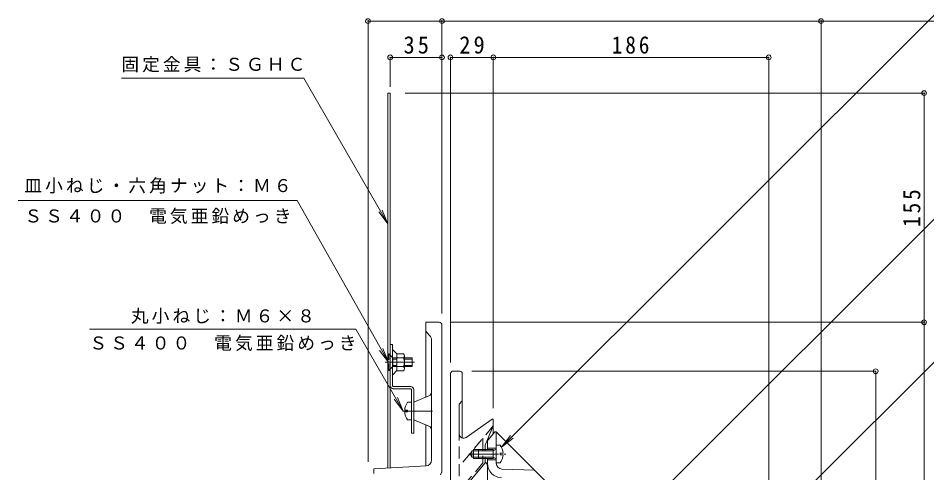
# Model space of a CAD drawing. Units: millimetres at full size, sheet at 1:4. Extents: x -452 to 532, y -549 to 519.
# Drawn here: x -452 to 162, y -178 to 130 of the extents above; entities that cross this region are included whole.
import ezdxf

# ---------------------------------------------------------------- set-up
doc = ezdxf.new("R2010")
doc.units = ezdxf.units.MM
doc.header["$LTSCALE"] = 4
doc.header["$PDMODE"] = 32
doc.header["$PDSIZE"] = 3.2
for name, pattern in [('CHAIN1', [8, 5, -1, 1, -1]), ('DASHED1', [1.8, 1.2, -0.6]), ('DASHED2', [3, 2, -1])]:
    doc.linetypes.add(name, pattern=pattern)
for name, color, linetype, lineweight in [('0-0_通り芯', 4, 'Continuous', 9), ('0-1_躯体', 6, 'Continuous', 9), ('0-2_仕上', 3, 'Continuous', 9), ('0-4_その他', 7, 'Continuous', 9), ('0-5_寸法', 7, 'Continuous', 9), ('0-8', 2, 'Continuous', 9), ('0-A', 2, 'Continuous', 9)]:
    doc.layers.add(name, color=color, linetype=linetype, lineweight=lineweight)
doc.styles.add('ＭＳ ゴシック', font='')
doc.styles.get('ＭＳ ゴシック').set_extended_font_data('MS Gothic')

msp = doc.modelspace()

# ---------------------------------------------------------------- linework, layer by layer
at = {"layer": '0-0_通り芯'}
for p, q in [((-167.517, -76.028), (-176.517, -76.028)), ((-176.517, -126.695), (-176.517, -76.028)), ((-165.517, -176.69), (-165.517, -78.028)), ((-173.86, -84.878), (-176.517, -82.029)), ((-172.517, -169.199), (-172.517, -88.288)), ((-184.517, -130.028), (-174.363, -125.798)), ((-184.517, -142.028), (-184.517, -130.028)), ((-184.517, -142.028), (-174.363, -146.259)), ((-176.517, -173.193), (-176.517, -145.362)), ((-176.302, -173.193), (-211.52, -175.091)), ((-166.517, -179.278), (-165.517, -177.134))]:
    msp.add_line(p, q, dxfattribs=at)
at = {"layer": '0-0_通り芯', "linetype": 'CHAIN1'}
msp.add_line((-191.824, -136.028), (-169.65, -136.028), dxfattribs=at)
at = {"layer": '0-0_通り芯', "color": 6}
msp.add_line((-211.52, -175.091), (-211.455, -178.283), dxfattribs=at)
at = {"layer": '0-0_通り芯'}
for centre, radius, start, end in [((-167.517, -78.028), 2, 0, 90), ((-177.517, -88.288), 5, 0, 43.00085), ((-175.517, -123.028), 3, 292.61953, 0), ((-175.517, -149.028), 3, 0, 67.38047), ((-176.517, -169.199), 4, 273.08418, 0), ((-167.517, -176.69), 2, 335.004, 0)]:
    msp.add_arc(centre, radius, start, end, dxfattribs=at)
at = {"layer": '0-1_躯体'}
for p, q in [((-159.137, -109.453), (-158.839, -109.098)), ((-153.339, -109.098), (-158.839, -109.098)), ((-151.839, -110.345), (-151.839, -154.269)), ((-159.839, -284.299), (-159.839, -111.129)), ((-151.839, -129.098), (-153.839, -131.481)), ((-153.839, -151.44), (-153.839, -131.481)), ((-149.118, -153.898), (-131.626, -141.649)), ((-130.839, -146.098), (-136.339, -159.055)), ((-130.839, -151.29), (-130.839, -142.058)), ((-136.339, -162.968), (-136.339, -159.055)), ((-145.339, -162.968), (-146.568, -165.098)), ((-145.339, -167.228), (-146.568, -165.098)), ((-145.339, -162.968), (-145.339, -167.228)), ((-140.839, -162.968), (-145.339, -162.968)), ((-144.339, -162.098), (-144.339, -168.098)), ((-140.839, -162.098), (-144.339, -162.098)), ((-136.339, -170.968), (-158.839, -197.782)), ((-140.839, -167.228), (-145.339, -167.228)), ((-140.839, -168.098), (-144.339, -168.098)), ((-136.339, -170.968), (-136.339, -167.228))]:
    msp.add_line(p, q, dxfattribs=at)
at = {"layer": '0-1_躯体', "linetype": 'DASHED2'}
for p, q in [((-130.839, -146.098), (-153.839, -173.507)), ((-153.839, -192.03), (-153.839, -151.44))]:
    msp.add_line(p, q, dxfattribs=at)
at = {"layer": '0-1_躯体', "linetype": 'CHAIN1'}
msp.add_line((-147.439, -165.098), (-122.452, -165.098), dxfattribs=at)
at = {"layer": '0-1_躯体', "linetype": 'DASHED2'}
msp.add_lwpolyline([(-137.839, -154.44), (-137.839, -170.968), (-153.839, -190.036)], dxfattribs=at)
at = {"layer": '0-1_躯体'}
for centre, radius, start, end in [((-156.839, -111.381), 3, 139.99997, 180), ((-153.339, -110.598), 1.5, 0, 90), ((-131.339, -142.058), 0.5, 0, 125.00484), ((-150.839, -151.44), 3, 180, 305.00188)]:
    msp.add_arc(centre, radius, start, end, dxfattribs=at)
at = {"layer": '0-2_仕上'}
for p, q in [((-129.839, -150.098), (-135.298, -156.604)), ((-129.839, -150.098), (-128.839, -150.098)), ((-128.839, -171.249), (-128.839, -150.098)), ((-128.839, -150.098), (27.161, -306.098)), ((-134.839, -162.098), (-134.839, -156.057)), ((-128.839, -161.098), (-134.839, -161.098)), ((-134.839, -285.098), (-134.839, -168.098)), ((-128.839, -169.098), (-134.839, -169.098)), ((-124.993, -175.246), (-102.839, -176.098))]:
    msp.add_line(p, q, dxfattribs=at)
for centre, radius, start, end in [((-137.839, -173.26), 3, 0, 60), ((-124.839, -171.249), 10, 180, 267.79723), ((-124.839, -171.249), 4, 180, 267.79723)]:
    msp.add_arc(centre, radius, start, end, dxfattribs=at)
at = {"layer": '0-4_その他'}
for p, q in [((-215.454, 128.342), (-215.454, -170.365)), ((-165.517, 127.616), (-215.454, 127.616)), ((-165.517, 128.342), (-165.517, -70.028)), ((-165.517, 127.616), (90.484, 127.616)), ((90.484, 128.342), (90.484, -324.028)), ((90.484, 127.616), (245.484, 127.616)), ((-200.517, 103.287), (-200.517, 83.228)), ((-165.517, 103.116), (-200.517, 103.116)), ((-159.839, 103.287), (-159.839, -103.129)), ((-159.839, 103.116), (-130.839, 103.116)), ((-130.839, 103.287), (-130.839, -134.058)), ((-130.839, 103.116), (55.161, 103.116)), ((55.161, 103.287), (55.161, -314.116)), ((160.856, 78.972), (-190.455, 78.972)), ((160.08, -76.028), (160.08, 78.972)), ((160.856, -76.028), (-159.517, -76.028)), ((160.08, -332.028), (160.08, -76.028)), ((127.373, -109.098), (-145.339, -109.098)), ((127.373, -320.124), (127.373, -109.098))]:
    msp.add_line(p, q, dxfattribs=at)
for p in [(-215.454, 127.616), (-165.517, 127.616), (90.484, 127.616), (-200.517, 103.116), (-165.517, 103.116), (-159.839, 103.116), (-130.839, 103.116), (55.161, 103.116), (160.08, 78.972), (160.08, -76.028), (127.373, -109.098)]:
    msp.add_point(p, dxfattribs=at)
at = {"layer": '0-5_寸法'}
for p, q in [((-125.403, -160.509), (203.211, 168.105)), ((-381.983, 89), (-258.914, 89)), ((-202.117, -9.376), (-258.914, 89)), ((-102.761, -275.775), (260.899, 87.886)), ((-202.117, -9.376), (-208.205, -1.443)), ((-202.117, -9.376), (-205.944, -0.137)), ((-4.601, -274.335), (260.899, -8.834)), ((-223.803, -80.639), (-403.469, -80.639)), ((-191.824, -136.028), (-223.803, -80.639)), ((-201.598, -103.029), (-207.685, -95.095)), ((-201.598, -103.029), (-205.425, -93.79)), ((-191.824, -136.028), (-197.911, -128.095)), ((-191.824, -136.028), (-195.651, -126.79)), ((-125.403, -160.509), (-119.315, -152.576)), ((-125.403, -160.509), (-117.469, -154.422))]:
    msp.add_line(p, q, dxfattribs=at)
msp.add_lwpolyline([(-201.598, -103.029), (-263.416, 6.292), (-451.729, 6.292)], dxfattribs=at)
at = {"layer": '0-8'}
for p, q in [((-202.117, 78.972), (-200.517, 78.972)), ((-202.117, 78.972), (-202.117, -174.584)), ((-200.517, -174.498), (-200.517, 78.972)), ((-200.517, -95.029), (-200.517, -91.029)), ((-198.917, -91.029), (-200.517, -91.029)), ((-198.917, -118.929), (-198.917, -91.029)), ((-195.917, -97.366), (-198.917, -94.366)), ((-195.917, -97.716), (-195.917, -108.341)), ((-195.917, -108.691), (-198.917, -111.691)), ((-198.417, -119.429), (-186.617, -119.429)), ((-186.617, -121.029), (-198.417, -121.029)), ((-186.117, -121.529), (-186.117, -151.029)), ((-184.517, -121.529), (-184.517, -151.029)), ((-186.117, -151.029), (-184.517, -151.029))]:
    msp.add_line(p, q, dxfattribs=at)
at = {"layer": '0-8', "linetype": 'CHAIN1'}
msp.add_line((-183.992, -103.029), (-204.916, -103.029), dxfattribs=at)
at = {"layer": '0-8'}
for centre, radius, start, end in [((-198.417, -118.929), 2.1, 180, 270), ((-198.417, -118.929), 0.5, 180, 270), ((-186.617, -121.529), 2.1, 0, 90), ((-186.617, -121.529), 0.5, 0, 90)]:
    msp.add_arc(centre, radius, start, end, dxfattribs=at)
at = {"layer": '0-A', "linetype": 'DASHED1'}
for p, q in [((-201.598, -97.379), (-201.298, -97.379)), ((-201.598, -108.679), (-201.598, -97.379)), ((-198.648, -100.029), (-201.298, -97.379)), ((-198.648, -100.029), (-198.648, -106.028)), ((-195.917, -100.029), (-198.648, -100.029)), ((-198.648, -100.898), (-195.917, -100.898)), ((-198.648, -106.028), (-201.298, -108.679)), ((-198.648, -105.158), (-195.917, -105.158)), ((-195.917, -106.028), (-198.648, -106.028))]:
    msp.add_line(p, q, dxfattribs=at)
at = {"layer": '0-A'}
for p, q in [((-191.407, -97.278), (-195.917, -97.278)), ((-195.917, -97.278), (-195.917, -97.716)), ((-191.407, -100.165), (-195.917, -100.165)), ((-190.917, -98.722), (-190.917, -107.335)), ((-190.917, -100.029), (-185.598, -100.029)), ((-190.917, -100.898), (-185.598, -100.898)), ((-185.598, -106.028), (-185.598, -100.029)), ((-191.407, -105.892), (-195.917, -105.892)), ((-195.917, -108.778), (-195.917, -108.341)), ((-191.407, -108.778), (-195.917, -108.778)), ((-190.917, -105.158), (-185.598, -105.158)), ((-190.917, -106.028), (-185.598, -106.028)), ((-188.717, -130.028), (-186.117, -130.028)), ((-190.706, -135.549), (-188.717, -135.549)), ((-190.706, -136.508), (-188.717, -136.508)), ((-188.717, -136.508), (-188.717, -135.549)), ((-188.717, -142.028), (-186.117, -142.028)), ((-126.239, -159.098), (-128.839, -159.098)), ((-130.839, -162.968), (-140.839, -162.968)), ((-130.839, -162.968), (-128.966, -161.916)), ((-130.839, -162.098), (-130.839, -168.098)), ((-130.839, -162.098), (-130.075, -162.539)), ((-124.25, -164.619), (-126.239, -164.619)), ((-126.239, -165.577), (-126.239, -164.619)), ((-124.25, -165.577), (-126.239, -165.577)), ((-130.839, -167.228), (-140.839, -167.228)), ((-130.839, -168.098), (-140.839, -168.098)), ((-130.839, -167.228), (-128.966, -168.28)), ((-130.839, -168.098), (-130.075, -167.657)), ((-126.239, -171.098), (-128.839, -171.098))]:
    msp.add_line(p, q, dxfattribs=at)
at = {"layer": '0-A', "linetype": 'DASHED1'}
msp.add_lwpolyline([(-201.598, -108.679), (-201.298, -108.679), (-201.298, -97.379)], dxfattribs=at)
at = {"layer": '0-A'}
msp.add_lwpolyline([(-130.839, -162.098), (-140.839, -162.098), (-140.839, -168.098)], dxfattribs=at)
for centre, radius, start, end in [((-193.284, -98.722), 2.368, 322.44278, 37.55722), ((-199.515, -103.029), 8.598, 340.548, 19.452), ((-193.284, -107.335), 2.368, 322.44278, 37.55722), ((-180.717, -136.029), 10, 143.13013, 177.25438), ((-180.717, -136.029), 10, 182.74562, 216.86987), ((-134.239, -165.098), 10, 2.74562, 36.86987), ((-129.089, -161.698), 0.25, 299.32918, 0), ((-134.239, -165.098), 10, 323.13013, 357.25438), ((-129.089, -168.498), 0.25, 0, 60.67082)]:
    msp.add_arc(centre, radius, start, end, dxfattribs=at)

# ---------------------------------------------------------------- texts
at = {"layer": '0-4_その他', "color": 2, "char_height": 11.73, "attachment_point": 7, "style": 'ＭＳ ゴシック'}
for s, insert in [('\\T1.27;\\W0.95;35', (-191.517, 105.516)), ('\\T1.27;\\W0.95;29', (-153.839, 105.516)), ('\\T1.27;\\W0.9;186', (-50.839, 105.516))]:
    msp.add_mtext(s, dxfattribs=dict(at, insert=insert))
at = {"layer": '0-4_その他', "color": 2, "insert": (157.68, -11.528), "char_height": 11.73, "attachment_point": 7, "rotation": 90, "style": 'ＭＳ ゴシック'}
msp.add_mtext('\\T1.27;\\W0.9;155', dxfattribs=at)
at = {"layer": '0-5_寸法', "char_height": 8.798, "attachment_point": 7, "style": 'ＭＳ ゴシック'}
for s, insert in [('\\T1.17;固定金具：ＳＧＨＣ', (-382.098, 92.994)), ('\\T1.17;皿小ねじ・六角ナット：Ｍ６', (-447.573, 10.997)), ('\\T1.17;ＳＳ４００\u3000電気亜鉛めっき', (-447.573, -9.606)), ('\\T1.17;丸小ねじ：Ｍ６×８', (-375.636, -77.098)), ('\\T1.17;ＳＳ４００\u3000電気亜鉛めっき', (-403.636, -95.496))]:
    msp.add_mtext(s, dxfattribs=dict(at, insert=insert))

doc.saveas('drawing.dxf')
